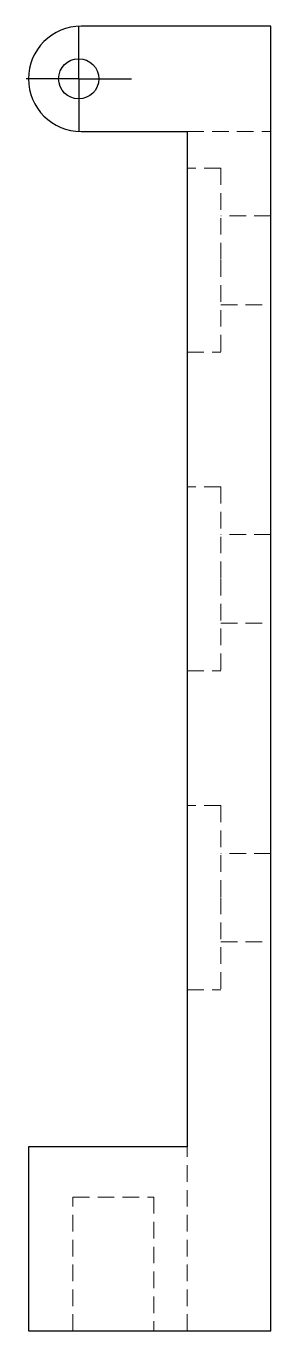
# Model space of a CAD drawing. Header units: millimetres. Extents: x 49 to 232, y 7 to 167.
# Drawn here: x 213.5 to 232.3, y 7 to 107 of the extents above.
import ezdxf

# ---------------------------------------------------------------- set-up
doc = ezdxf.new("R2010")
doc.units = ezdxf.units.MM
doc.linetypes.add('HIDDEN', pattern=[1.905, 1.27, -0.635])
doc.layers.add('10', color=7, linetype='Continuous')

# ---------------------------------------------------------------- blocks, each defined once
blk = doc.blocks.new('SW_CENTERMARKSYMBOL_9')
at = {"layer": '10', "color": 0}
for p, q in [((0, 2.5), (0, 4.04)), ((0, 0), (0, 2.5)), ((-2.5, 0), (-4.04, 0)), ((0, 0), (-2.5, 0)), ((0, 0), (0, -2.5)), ((0, 0), (2.5, 0)), ((2.5, 0), (4.04, 0)), ((0, -2.5), (0, -4.04))]:
    blk.add_line(p, q, dxfattribs=at)

msp = doc.modelspace()

# ---------------------------------------------------------------- linework, layer by layer
at = {"color": 7, "linetype": 'Continuous', "lineweight": 25}
for p, q in [((232.29, 107), (217.74, 107)), ((232.29, 7), (232.29, 107)), ((217.74, 98.92), (225.88, 98.92)), ((225.88, 98.92), (225.88, 21.1)), ((213.71, 21.1), (213.71, 7)), ((225.88, 21.1), (213.71, 21.1)), ((213.71, 7), (232.29, 7))]:
    msp.add_line(p, q, dxfattribs=at)
at = {"color": 7, "linetype": 'HIDDEN', "lineweight": 18}
for p, q in [((225.88, 98.92), (232.29, 98.92)), ((228.45, 96.1), (225.88, 96.1)), ((228.45, 96.1), (228.45, 89.05)), ((232.29, 92.45), (228.45, 92.45)), ((228.45, 89.05), (228.45, 82)), ((228.45, 85.65), (232.29, 85.65)), ((225.88, 82), (228.45, 82)), ((228.45, 71.68), (225.88, 71.68)), ((228.45, 71.68), (228.45, 64.63)), ((232.29, 68.03), (228.45, 68.03)), ((228.45, 64.63), (228.45, 57.58)), ((228.45, 61.23), (232.29, 61.23)), ((225.88, 57.58), (228.45, 57.58)), ((228.45, 47.26), (225.88, 47.26)), ((228.45, 47.26), (228.45, 40.21)), ((232.29, 43.6), (228.45, 43.6)), ((228.45, 40.21), (228.45, 33.15)), ((228.45, 36.81), (232.29, 36.81)), ((225.88, 33.15), (228.45, 33.15)), ((225.88, 7), (225.88, 21.1)), ((217.1, 17.26), (223.32, 17.26)), ((217.1, 7), (217.1, 17.26)), ((223.32, 17.26), (223.32, 7))]:
    msp.add_line(p, q, dxfattribs=at)
at = {"color": 7, "linetype": 'Continuous', "lineweight": 25}
msp.add_circle((217.55, 102.96), 1.54, dxfattribs=at)
msp.add_arc((217.74, 102.96), 4.04, 90, 270, dxfattribs=at)

# ---------------------------------------------------------------- block references
at = {"layer": '10'}
msp.add_blockref('SW_CENTERMARKSYMBOL_9', (217.55, 102.96), dxfattribs=at)

doc.saveas('drawing.dxf')
